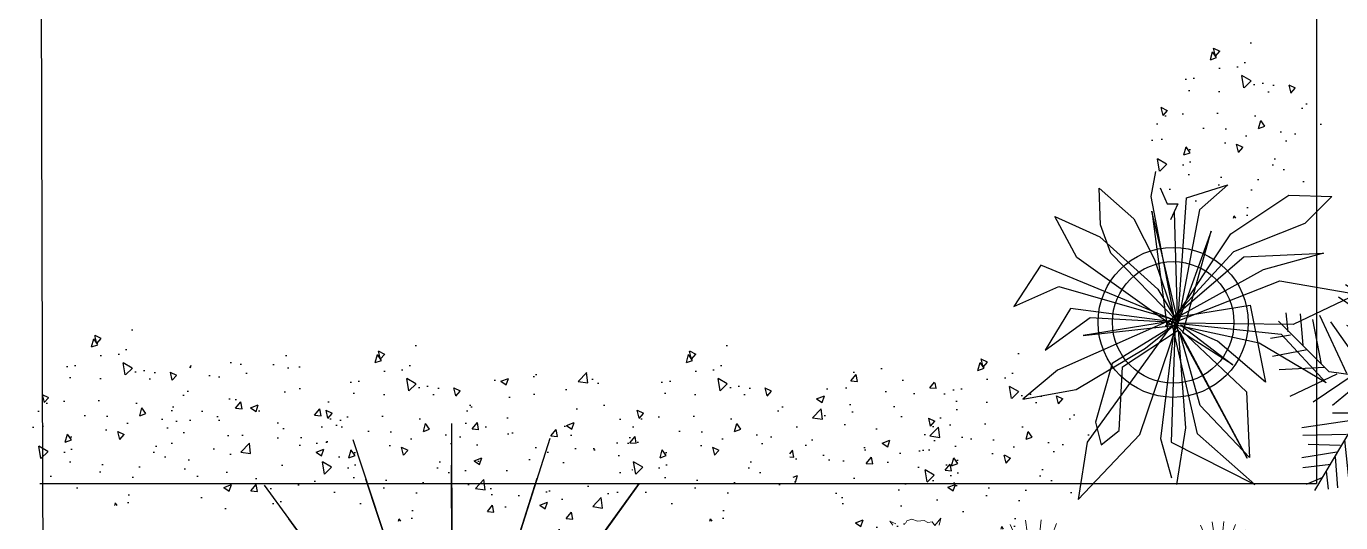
# Model space of a CAD drawing. Header units: millimetres. Extents: x 1933 to 24107, y 1228 to 18074.
# Drawn here: x 16383 to 19422, y 3523 to 4671 of the extents above; entities that cross this region are included whole.
import ezdxf

# ---------------------------------------------------------------- set-up
doc = ezdxf.new("R2010")
doc.units = ezdxf.units.MM
doc.layers.add('marc det', color=74, linetype='Continuous', lineweight=18)
doc.layers.add('net', color=7, linetype='Continuous')
doc.styles.add('ATTR', font='romans.shx', dxfattribs={"width": 0.8, "height": 0.470416})

# ---------------------------------------------------------------- blocks, each defined once
blk = doc.blocks.new('Tree Clump 1')
for p, q in [((28.462, 87.511), (24.83, 93.801)), ((35.416, 90.295), (33.513, 97.397)), ((42.83, 98.624), (42.83, 91.424)), ((50.244, 90.295), (52.148, 97.397)), ((57.198, 87.511), (60.83, 93.801)), ((22.519, 82.936), (17.374, 88.08)), ((63.142, 82.936), (68.286, 88.08)), ((17.938, 76.995), (11.653, 80.624)), ((67.722, 76.995), (74.007, 80.624)), ((6.83, 62.624), (14.03, 62.624)), ((14.976, 70.088), (8.057, 71.942)), ((70.684, 70.088), (77.603, 71.942)), ((78.83, 62.624), (71.63, 62.624)), ((-11.528, 45.743), (-14.699, 57.58)), ((0.83, 59.624), (0.83, 47.624)), ((13.188, 45.743), (16.359, 57.58)), ((70.684, 55.161), (77.603, 53.307)), ((-99.056, 36.519), (-101.593, 45.989)), ((-89.17, 47.624), (-89.17, 38.024)), ((-79.284, 36.519), (-76.746, 45.989)), ((-33.023, 33.477), (-41.596, 42.051)), ((-23.117, 41.102), (-29.17, 51.586)), ((24.777, 41.102), (30.83, 51.586)), ((34.683, 33.477), (43.256, 42.051)), ((63.142, 42.313), (68.286, 37.168)), ((67.722, 48.253), (74.007, 44.624)), ((-116.252, 26.706), (-123.111, 33.565)), ((-108.328, 32.806), (-113.17, 41.193)), ((-70.012, 32.806), (-65.17, 41.193)), ((-62.088, 26.706), (-55.229, 33.565)), ((57.198, 37.738), (60.83, 31.447)), ((-122.359, 18.786), (-130.739, 23.624)), ((-40.656, 23.576), (-51.132, 29.624)), ((42.316, 23.576), (52.792, 29.624)), ((-126.309, 9.575), (-135.534, 12.047)), ((-45.593, 12.063), (-57.125, 15.153)), ((47.253, 12.063), (58.785, 15.153)), ((-137.17, -0.376), (-127.57, -0.376)), ((-126.309, -10.327), (-135.534, -12.799)), ((-59.17, -0.376), (-47.17, -0.376)), ((60.83, -0.376), (48.83, -0.376)), ((-122.359, -19.538), (-130.739, -24.376)), ((-45.593, -12.815), (-57.125, -15.905)), ((47.253, -12.815), (58.785, -15.905)), ((-116.252, -27.458), (-123.111, -34.317)), ((-62.088, -27.458), (-55.229, -34.317)), ((-40.656, -24.328), (-51.132, -30.376)), ((42.316, -24.328), (52.792, -30.376)), ((-108.328, -33.558), (-113.17, -41.945)), ((-99.056, -37.271), (-101.593, -46.74)), ((-89.17, -48.376), (-89.17, -38.776)), ((-79.284, -37.271), (-76.746, -46.74)), ((-70.012, -33.558), (-65.17, -41.945)), ((-33.023, -34.229), (-41.596, -42.802)), ((34.683, -34.229), (43.256, -42.802)), ((-23.117, -41.854), (-29.17, -52.337)), ((-11.528, -46.495), (-14.699, -58.331)), ((0.83, -60.376), (0.83, -48.376)), ((13.188, -46.495), (16.359, -58.331)), ((24.777, -41.854), (30.83, -52.337))]:
    blk.add_line(p, q)
for points in [[(42.332, 62.85), (41.874, 61.676), (43.476, 62.263)], [(0, 0), (-0.763, -1.956), (1.907, -0.978)], [(-89.834, -0.075), (-90.444, -1.64), (-88.309, -0.857)]]:
    blk.add_lwpolyline(points, close=True)
at = {"style": 'ATTR', "width": 0.8, "flags": 9}
blk.add_attdef('ESTCODE', (0, 0), '', height=0.000432, dxfattribs=at)
blk = doc.blocks.new('fff')
at = {"color": 93}
for p, q in [((80686.8, 24306.7), (80654.6, 24332.5)), ((80799.9, 23710.9), (80683.3, 24344.1)), ((80698.9, 24286.1), (80727, 24332.5)), ((80702.9, 24234.5), (80610.4, 24296.4)), ((80715, 24193.2), (80771.3, 24260.3)), ((80719, 24152), (80558.1, 24229.3)), ((80735.1, 24110.7), (80851.8, 24244.8)), ((80743.1, 24017.9), (80916.2, 24229.3)), ((80743.1, 24023), (80525.9, 24162.3)), ((80767.3, 23894.1), (80896, 24131.3)), ((80759.2, 23925), (80493.7, 24105.5)), ((81044.9, 23790.9), (81105.3, 24069.4)), ((81099.8, 23810.9), (81333.1, 24110.8)), ((81101.3, 23811.5), (81145.5, 24110.7)), ((81189.8, 24074.6), (81213.9, 23961.1)), ((81230, 24090.1), (81266.2, 24028.2)), ((81290.4, 24115.9), (81302.4, 24074.6)), ((80260.3, 23945.6), (80252.3, 24033.3)), ((80316.6, 24028.2), (80328.7, 23883.7)), ((80373, 24002.4), (80413.2, 23796.1)), ((80405.2, 24023), (80529.9, 23754.8)), ((80787.4, 23785.7), (80900.1, 24007.5)), ((80912.1, 23749.6), (80996.6, 24002.4)), ((80980.5, 23775.4), (81057, 24059.1)), ((81153.6, 24054), (81161.6, 23894.1)), ((81286.3, 24043.6), (81366.8, 24054)), ((80450.1, 23760.9), (80216.8, 23994.2)), ((80638.5, 23734.2), (80457.5, 23992.1)), ((80529.9, 23976.6), (80767.3, 23863.1)), ((80843.7, 23729), (80924.2, 23981.7)), ((81250.1, 23997.2), (81342.7, 23986.9)), ((80272.4, 23930.2), (80179.8, 23914.7)), ((81169.6, 23894.1), (81342.7, 23832.2)), ((81201.8, 23930.2), (81334.6, 23909.5)), ((80348.8, 23863.1), (80187.9, 23832.2)), ((80570.1, 23863.1), (80787.4, 23765.1)), ((81129.4, 23847.6), (81334.6, 23780.6)), ((80429.3, 23780.6), (80220.1, 23770.3)), ((80799.9, 23710.9), (80450.1, 23760.9)), ((80799.9, 23710.9), (81099.8, 23810.9)), ((81000.7, 23775.4), (81189.8, 23672.3)), ((81069.1, 23796.1), (81318.5, 23729)), ((80485.6, 23749.6), (80268.4, 23646.5)), ((80562.1, 23744.5), (80377, 23620.7)), ((80622.4, 23734.2), (80465.5, 23605.2)), ((80799.9, 23710.9), (80550, 23494.4)), ((80727, 23723.8), (80562.1, 23620.7)), ((80799.9, 23710.9), (80999.9, 23461)), ((80871.9, 23729), (81089.2, 23615.5)), ((80924.2, 23749.6), (81141.5, 23646.5)), ((80727, 23646.5), (80578.2, 23600)), ((80747.2, 23672.3), (80759.2, 23548.5)), ((80827.6, 23677.4), (80783.4, 23486.6)), ((80819.6, 23682.6), (81069.1, 23605.2)), ((80855.8, 23641.3), (80823.6, 23424.7)), ((80650.6, 23584.6), (80702.9, 23347.3)), ((80694.9, 23615.5), (80731.1, 23450.4)), ((80900.1, 23584.6), (80839.7, 23311.2)), ((80884, 23610.4), (81157.6, 23548.5)), ((80606.3, 23543.3), (80324.7, 23502)), ((80630.5, 23569.1), (80465.5, 23569.1)), ((80610.4, 23543.3), (80658.7, 23264.7)), ((80956.4, 23522.7), (80871.9, 23264.7)), ((80936.3, 23543.3), (81209.9, 23502)), ((80529.9, 23471.1), (80328.7, 23465.9)), ((80550, 23494.4), (80383.4, 23211.1)), ((80570.1, 23507.2), (80602.3, 23218.3)), ((81000.7, 23460.8), (80892, 23202.8)), ((80980.5, 23491.7), (81201.8, 23455.6)), ((80999.9, 23461), (81099.8, 23127.8)), ((81004.7, 23460.8), (81250.1, 23388.5)), ((80501.7, 23419.5), (80352.8, 23424.7)), ((80521.8, 23445.3), (80546, 23208)), ((81012.7, 23429.8), (81230, 23342.1)), ((80485.6, 23388.5), (80324.7, 23362.8)), ((80477.6, 23367.9), (80489.7, 23223.5)), ((81024.8, 23373.1), (80976.5, 23213.2)), ((81036.9, 23347.3), (81234, 23259.6)), ((80457.5, 23331.8), (80328.7, 23316.3)), ((80437.3, 23300.9), (80445.4, 23218.3)), ((81053, 23290.5), (81016.7, 23171.9)), ((81053, 23285.4), (81181.7, 23213.2)), ((80417.2, 23269.9), (80344.8, 23239)), ((81073.1, 23228.6), (81141.5, 23182.2)), ((81073.1, 23202.8), (81057, 23146.1)), ((81097.2, 23156.4), (81113.3, 23146.1))]:
    blk.add_line(p, q, dxfattribs=at)
at = {"color": 93, "style": 'ATTR', "width": 0.8, "flags": 9}
blk.add_attdef('ESTCODE', (80799.9, 23710.9), '', height=0.00304, dxfattribs=at)

msp = doc.modelspace()

# ---------------------------------------------------------------- hatches: boundary and pattern name
at = {"lineweight": 25}
h = msp.add_hatch(dxfattribs=at)
h.set_pattern_fill('AR-CONC', color=6, angle=53.5021, style=0)
h.set_pattern_definition([(103.5021, (-24760.85, -76949.12), (121.1753, 136.9739), [19.05, -209.55]), (48.5021, (-24760.85, -76949.12), (-174.54856, 85.30825), [15.24, -167.64]), (153.9531, (-24750.75, -76937.7), (-53.37216, 222.28218), [16.19, -178.09]), (99.6863, (-24801.69, -76918.9), (195.03293, 192.90817), [28.575, -314.325]), (150.1377, (-24785.44, -76902.83), (-57.6937, 338.0113), [24.285, -267.135]), (44.6861, (-24801.7, -76918.9), (-57.6931, 338.0113), [22.86, -251.46]), (74.5021, (-24776.37, -76906.04), (172.38858, 61.05312), [19.05, -209.55]), (19.5021, (-24776.37, -76906.04), (-111.30535, 159.2351), [15.24, -167.64]), (124.9535, (-24762, -76900.95), (61.08266, 220.28813), [16.19, -178.09]), (91.0021, (-24760.85, -76949.12), (-66.134912, 52.775633), [0, -165.608, 0, -170.18, 0, -168.275]), (61.0021, (-24760.85, -76949.12), (-40.78914, 113.30164), [0, -97.028, 0, -161.798, 0, -64.135]), (21.0021, (-24794.54, -76994.65), (85.253593, 105.59097), [0, -63.5, 0, -198.12, 0, -262.89]), (11.0021, (-24809.65, -77015.07), (67.66643, 134.2014), [0, -82.55, 0, -131.572, 0, -186.69])])
edge = h.paths.add_edge_path()
edge.add_arc((19176.9, 4434.7), 207.5, 53.5021, 413.5021)
h = msp.add_hatch(dxfattribs=at)
h.set_pattern_fill('AR-CONC', color=6, angle=53.5021, style=0)
h.set_pattern_definition([(103.5021, (-27346.77, -77613.35), (121.1753, 136.9739), [19.05, -209.55]), (48.5021, (-27346.77, -77613.35), (-174.54856, 85.30825), [15.24, -167.64]), (153.9531, (-27336.67, -77601.93), (-53.37216, 222.28218), [16.19, -178.09]), (99.6863, (-27387.6, -77583.13), (195.03293, 192.90817), [28.575, -314.325]), (150.1377, (-27371.36, -77567.06), (-57.6937, 338.0113), [24.285, -267.135]), (44.6861, (-27387.6, -77583.13), (-57.6931, 338.0113), [22.86, -251.46]), (74.5021, (-27362.29, -77570.27), (172.38858, 61.05312), [19.05, -209.55]), (19.5021, (-27362.3, -77570.27), (-111.30535, 159.2351), [15.24, -167.64]), (124.9535, (-27347.93, -77565.18), (61.08266, 220.28813), [16.19, -178.09]), (91.0021, (-27346.77, -77613.346), (-66.134912, 52.775633), [0, -165.608, 0, -170.18, 0, -168.275]), (61.0021, (-27346.77, -77613.35), (-40.78914, 113.30164), [0, -97.028, 0, -161.798, 0, -64.135]), (21.0021, (-27380.46, -77658.88), (85.253593, 105.59097), [0, -63.5, 0, -198.12, 0, -262.89]), (11.0021, (-27395.57, -77679.3), (67.66643, 134.2014), [0, -82.55, 0, -131.572, 0, -186.69])])
edge = h.paths.add_edge_path()
edge.add_arc((16591, 3770.5), 207.5, 53.5021, 413.5021)
at = {"lineweight": 25, "true_color": 0x000000}
h = msp.add_hatch(dxfattribs=at)
h.set_pattern_fill('AR-CONC', color=18, style=0)
edge = h.paths.add_edge_path()
edge.add_arc((16912.3, 3741.9), 207.5, 0, 360)
at = {"lineweight": 25}
h = msp.add_hatch(dxfattribs=at)
h.set_pattern_fill('AR-CONC', color=6, angle=53.5021, style=0)
h.set_pattern_definition([(103.5021, (-26691.19, -77649.74), (121.1753, 136.9739), [19.05, -209.55]), (48.5021, (-26691.19, -77649.74), (-174.54856, 85.30825), [15.24, -167.64]), (153.9531, (-26681.09, -77638.33), (-53.37216, 222.28218), [16.19, -178.09]), (99.6863, (-26732.02, -77619.53), (195.03293, 192.90817), [28.575, -314.325]), (150.1377, (-26715.77, -77603.45), (-57.6937, 338.0113), [24.285, -267.135]), (44.6861, (-26732.02, -77619.53), (-57.6931, 338.0113), [22.86, -251.46]), (74.5021, (-26706.7, -77606.66), (172.38858, 61.05312), [19.05, -209.55]), (19.5021, (-26706.7, -77606.66), (-111.30535, 159.2351), [15.24, -167.64]), (124.9535, (-26692.34, -77601.57), (61.08266, 220.28813), [16.19, -178.09]), (91.0021, (-26691.186, -77649.74), (-66.134912, 52.775633), [0, -165.608, 0, -170.18, 0, -168.275]), (61.0021, (-26691.19, -77649.74), (-40.78914, 113.30164), [0, -97.028, 0, -161.798, 0, -64.135]), (21.0021, (-26724.877, -77695.275), (85.253593, 105.59097), [0, -63.5, 0, -198.12, 0, -262.89]), (11.0021, (-26739.98, -77715.69), (67.66643, 134.2014), [0, -82.55, 0, -131.572, 0, -186.69])])
edge = h.paths.add_edge_path()
edge.add_arc((17246.6, 3734.1), 207.5, 53.5021, 413.5021)
h = msp.add_hatch(dxfattribs=at)
h.set_pattern_fill('AR-CONC', color=6, angle=53.5021, style=0)
h.set_pattern_definition([(103.5021, (-25971.86, -77649.74), (121.1753, 136.9739), [19.05, -209.55]), (48.5021, (-25971.86, -77649.74), (-174.54856, 85.30825), [15.24, -167.64]), (153.9531, (-25961.77, -77638.33), (-53.37216, 222.28218), [16.19, -178.09]), (99.6863, (-26012.7, -77619.53), (195.03293, 192.90817), [28.575, -314.325]), (150.1377, (-25996.45, -77603.45), (-57.6937, 338.0113), [24.285, -267.135]), (44.6861, (-26012.7, -77619.53), (-57.6931, 338.0113), [22.86, -251.46]), (74.5021, (-25987.38, -77606.66), (172.38858, 61.05312), [19.05, -209.55]), (19.5021, (-25987.38, -77606.66), (-111.30535, 159.2351), [15.24, -167.64]), (124.9535, (-25973.02, -77601.57), (61.08266, 220.28813), [16.19, -178.09]), (91.0021, (-25971.863, -77649.74), (-66.134912, 52.775633), [0, -165.608, 0, -170.18, 0, -168.275]), (61.0021, (-25971.86, -77649.74), (-40.78914, 113.30164), [0, -97.028, 0, -161.798, 0, -64.135]), (21.0021, (-26005.554, -77695.275), (85.253593, 105.59097), [0, -63.5, 0, -198.12, 0, -262.89]), (11.0021, (-26020.66, -77715.69), (67.66643, 134.2014), [0, -82.55, 0, -131.572, 0, -186.69])])
edge = h.paths.add_edge_path()
edge.add_arc((17965.9, 3734.1), 207.5, 53.5021, 413.5021)
h = msp.add_hatch(dxfattribs=at)
h.set_pattern_fill('AR-CONC', color=6, angle=53.5021, style=0)
h.set_pattern_definition([(103.5021, (-25298.07, -77667.94), (121.1753, 136.9739), [19.05, -209.55]), (48.5021, (-25298.07, -77667.94), (-174.54856, 85.30825), [15.24, -167.64]), (153.9531, (-25287.97, -77656.53), (-53.37216, 222.28218), [16.19, -178.09]), (99.6863, (-25338.9, -77637.72), (195.03293, 192.90817), [28.575, -314.325]), (150.1377, (-25322.65, -77621.65), (-57.6937, 338.0113), [24.285, -267.135]), (44.6861, (-25338.9, -77637.72), (-57.6931, 338.0113), [22.86, -251.46]), (74.5021, (-25313.59, -77624.86), (172.38858, 61.05312), [19.05, -209.55]), (19.5021, (-25313.59, -77624.86), (-111.30535, 159.2351), [15.24, -167.64]), (124.9535, (-25299.22, -77619.77), (61.08266, 220.28813), [16.19, -178.09]), (91.0021, (-25298.07, -77667.94), (-66.134912, 52.775633), [0, -165.608, 0, -170.18, 0, -168.275]), (61.0021, (-25298.07, -77667.94), (-40.78914, 113.30164), [0, -97.028, 0, -161.798, 0, -64.135]), (21.0021, (-25331.76, -77713.47), (85.253593, 105.59097), [0, -63.5, 0, -198.12, 0, -262.89]), (11.0021, (-25346.87, -77733.89), (67.66643, 134.2014), [0, -82.55, 0, -131.572, 0, -186.69])])
edge = h.paths.add_edge_path()
edge.add_arc((18639.7, 3715.9), 207.5, 53.5021, 413.5021)
at = {"lineweight": 25, "true_color": 0x000000}
h = msp.add_hatch(dxfattribs=at)
h.set_pattern_fill('AR-CONC', color=18, style=0)
edge = h.paths.add_edge_path()
edge.add_arc((17585.9, 3703.4), 207.5, 0, 360)
h = msp.add_hatch(dxfattribs=at)
h.set_pattern_fill('AR-CONC', color=18, style=0)
edge = h.paths.add_edge_path()
edge.add_arc((18355.7, 3684.2), 207.5, 0, 360)

# ---------------------------------------------------------------- linework, layer by layer
for p, q in [((16414.9, 5538.1), (16421.3, 3613.7)), ((19365.4, 5538.1), (19365.4, 3613.7)), ((16414.9, 3613.7), (19365.4, 3613.7)), ((16421.3, 3613.7), (16422.9, 2305.7)), ((17368.4, 3016.3), (17800.1, 3613.7))]:
    msp.add_line(p, q)
at = {"color": 92}
msp.add_line((18983.4, 4277.8), (18994.3, 4335.6), dxfattribs=at)
at = {"color": 102}
for p, q in [((17366, 3752.7), (17371.8, 2374.1)), ((17138.2, 3715.6), (17569.8, 2406.3)), ((17594, 3717.6), (17173.6, 2404.6)), ((17372.2, 2277.6), (17366.4, 3656.2)), ((17144.2, 2312.8), (17564.6, 3625.7)), ((17600, 2314.7), (17168.4, 3624)), ((16933, 3610), (17748.1, 2498.1)), ((17800.1, 3613.7), (16994.5, 2494.9)), ((16938.1, 2416.7), (17743.7, 3535.4)), ((17805.1, 2420.3), (16990.1, 3532.2))]:
    msp.add_line(p, q, dxfattribs=at)
at = {"layer": 'marc det', "color": 82}
for points in [[(18393.4, 3520.3), (18379.2, 3526.9), (18386.6, 3517.4)], [(18493.4, 3517.3), (18497.7, 3533.5), (18483.7, 3516.8), (18477.2, 3524.8), (18467.1, 3523.4), (18459.1, 3528.2), (18443.4, 3526.4), (18430.7, 3531.2), (18418.8, 3527.7), (18415.7, 3521)]]:
    msp.add_lwpolyline(points, dxfattribs=at)
at = {"layer": 'net', "color": 92, "linetype": 'Continuous'}
for p, q in [((18863.1, 4296.5), (18943.2, 4226.1)), ((18866.3, 4211.7), (18863.1, 4296.5)), ((19004.1, 4297.3), (19020.2, 4260.5)), ((19064.9, 4274.1), (19161, 4304.5)), ((19161, 4304.5), (19095.3, 4246.9)), ((19037.7, 3995.7), (18983.4, 4277.8)), ((19020.2, 4260.5), (19045.6, 4260.5)), ((19045.6, 4260.5), (19028.3, 4223.7)), ((19044.1, 3973.3), (19064.9, 4274.1)), ((19167.4, 4190.9), (19301.9, 4280.5)), ((19301.9, 4280.5), (19401.2, 4277.3)), ((19401.2, 4277.3), (19338.8, 4214.9)), ((18811.8, 4136.5), (18760.6, 4230.9)), ((18760.6, 4230.9), (18864.7, 4184.5)), ((18943.2, 4226.1), (18991.2, 4131.7)), ((18984.8, 4243.7), (19021.7, 3968.5)), ((19045.7, 3986.1), (18984.8, 4243.7)), ((19036.9, 4242.1), (19044.1, 3973.3)), ((19095.3, 4246.9), (19045.7, 3987.7)), ((18890.3, 4146.1), (18866.3, 4211.7)), ((19122.6, 4197.3), (19045.7, 3986.1)), ((19056.9, 3962.1), (19122.6, 4197.3)), ((19338.8, 4214.9), (19173.8, 4149.3)), ((18864.7, 4184.5), (18999.2, 4062.9)), ((19031.3, 3986.1), (19167.4, 4190.9)), ((19032.9, 3978.1), (18811.8, 4136.5)), ((19042.5, 3990.9), (18890.3, 4146.1)), ((19173.8, 4149.3), (19016.8, 3978.1)), ((19031.3, 3995.7), (19197.8, 4138.1)), ((19197.8, 4138.1), (19382, 4146.1)), ((19382, 4146.1), (19242.7, 4107.7)), ((18728.5, 4118.9), (18666.1, 4022.9)), ((19045.7, 3987.7), (18728.5, 4118.9)), ((18991.2, 4131.7), (19037.7, 3995.7)), ((19242.7, 4107.7), (19045.7, 3998.9)), ((19016.8, 3978.1), (19281.1, 4082.1)), ((19281.1, 4082.1), (19458.9, 4051.7)), ((18666.1, 4022.9), (18770.2, 4069.3)), ((18770.2, 4069.3), (19032.9, 3994.1)), ((18999.2, 4062.9), (19042.5, 3990.9)), ((19458.9, 4051.7), (19311.6, 3981.3)), ((18797.4, 4018.1), (18738.2, 3922.1)), ((19044.1, 3986.1), (18797.4, 4018.1)), ((19045.7, 3998.9), (19212.3, 4026.1)), ((19212.3, 4026.1), (19247.5, 3848.4)), ((18738.2, 3922.1), (18842.3, 3997.3)), ((19032.9, 3994.1), (18767, 3875.6)), ((19021.7, 3987.7), (18826.2, 3955.7)), ((18842.3, 3997.3), (19021.7, 3987.7)), ((19044.1, 3984.5), (18893.5, 3891.6)), ((18957.6, 3726.8), (19044.1, 3984.5)), ((18970.4, 3926.9), (19044.1, 3986.1)), ((19005.6, 3717.2), (19039.3, 3987.7)), ((19039.3, 3987.7), (19029.7, 3709.2)), ((19205.8, 3672.4), (19031.3, 3995.7)), ((19090.5, 3728.4), (19031.3, 3986.1)), ((19042.5, 3984.5), (19284.3, 3958.9)), ((19311.6, 3981.3), (19042.5, 3984.5)), ((18826.2, 3955.7), (19029.7, 3978.1)), ((19029.7, 3978.1), (18835.9, 3709.2)), ((18917.5, 3883.6), (19045.7, 3968.5)), ((19040.9, 3979.7), (19204.2, 3826)), ((19233.1, 3938.1), (19040.9, 3979.7)), ((19045.7, 3968.5), (19063.3, 3742.8)), ((19048.9, 3965.3), (19205.8, 3672.4)), ((19096.9, 3794), (19048.9, 3965.3)), ((19052.1, 3979.7), (19172.2, 3888.4)), ((19137, 3942.9), (19052.1, 3979.7)), ((19172.2, 3888.4), (19056.9, 3962.1)), ((19284.3, 3958.9), (19388.4, 3846.8)), ((18810.2, 3830.8), (18970.4, 3926.9)), ((19247.5, 3848.4), (19137, 3942.9)), ((19388.4, 3846.8), (19233.1, 3938.1)), ((18893.5, 3891.6), (18855.1, 3755.6)), ((18767, 3875.6), (18686.9, 3808.4)), ((18909.5, 3736.4), (18917.5, 3883.6)), ((18686.9, 3808.4), (18810.2, 3830.8)), ((19204.2, 3826), (19210.7, 3674)), ((19210.7, 3674), (19096.9, 3794)), ((18855.1, 3755.6), (18867.9, 3702.8)), ((19063.3, 3742.8), (19042.5, 3611.6)), ((18815, 3576.4), (18957.6, 3726.8)), ((18835.9, 3709.2), (18815, 3576.4)), ((18867.9, 3702.8), (18909.5, 3736.4)), ((19031.3, 3626), (19005.6, 3717.2)), ((19029.7, 3709.2), (19223.5, 3611.6)), ((19223.5, 3611.6), (19090.5, 3728.4))]:
    msp.add_line(p, q, dxfattribs=at)
at = {"layer": 'net', "color": 24, "linetype": 'Continuous'}
for radius in [173.4, 140.5]:
    msp.add_circle((19034.4, 3986.4), radius, dxfattribs=at)

# ---------------------------------------------------------------- block references
at = {"color": 92, "xscale": 0.4999999999881766, "yscale": 0.4999999999881766, "zscale": 0.4999999999881766}
msp.add_blockref('fff', (-20830.2, -8008.3), dxfattribs=at)
at = {"layer": 'marc det', "color": 3, "xscale": 2.920772651206308, "yscale": 2.920772651206308, "zscale": 2.920772652073434, "rotation": 338.5893274531307}
msp.add_blockref('Tree Clump 1', (18956.8, 3296.4), dxfattribs=at)

doc.saveas('drawing.dxf')
